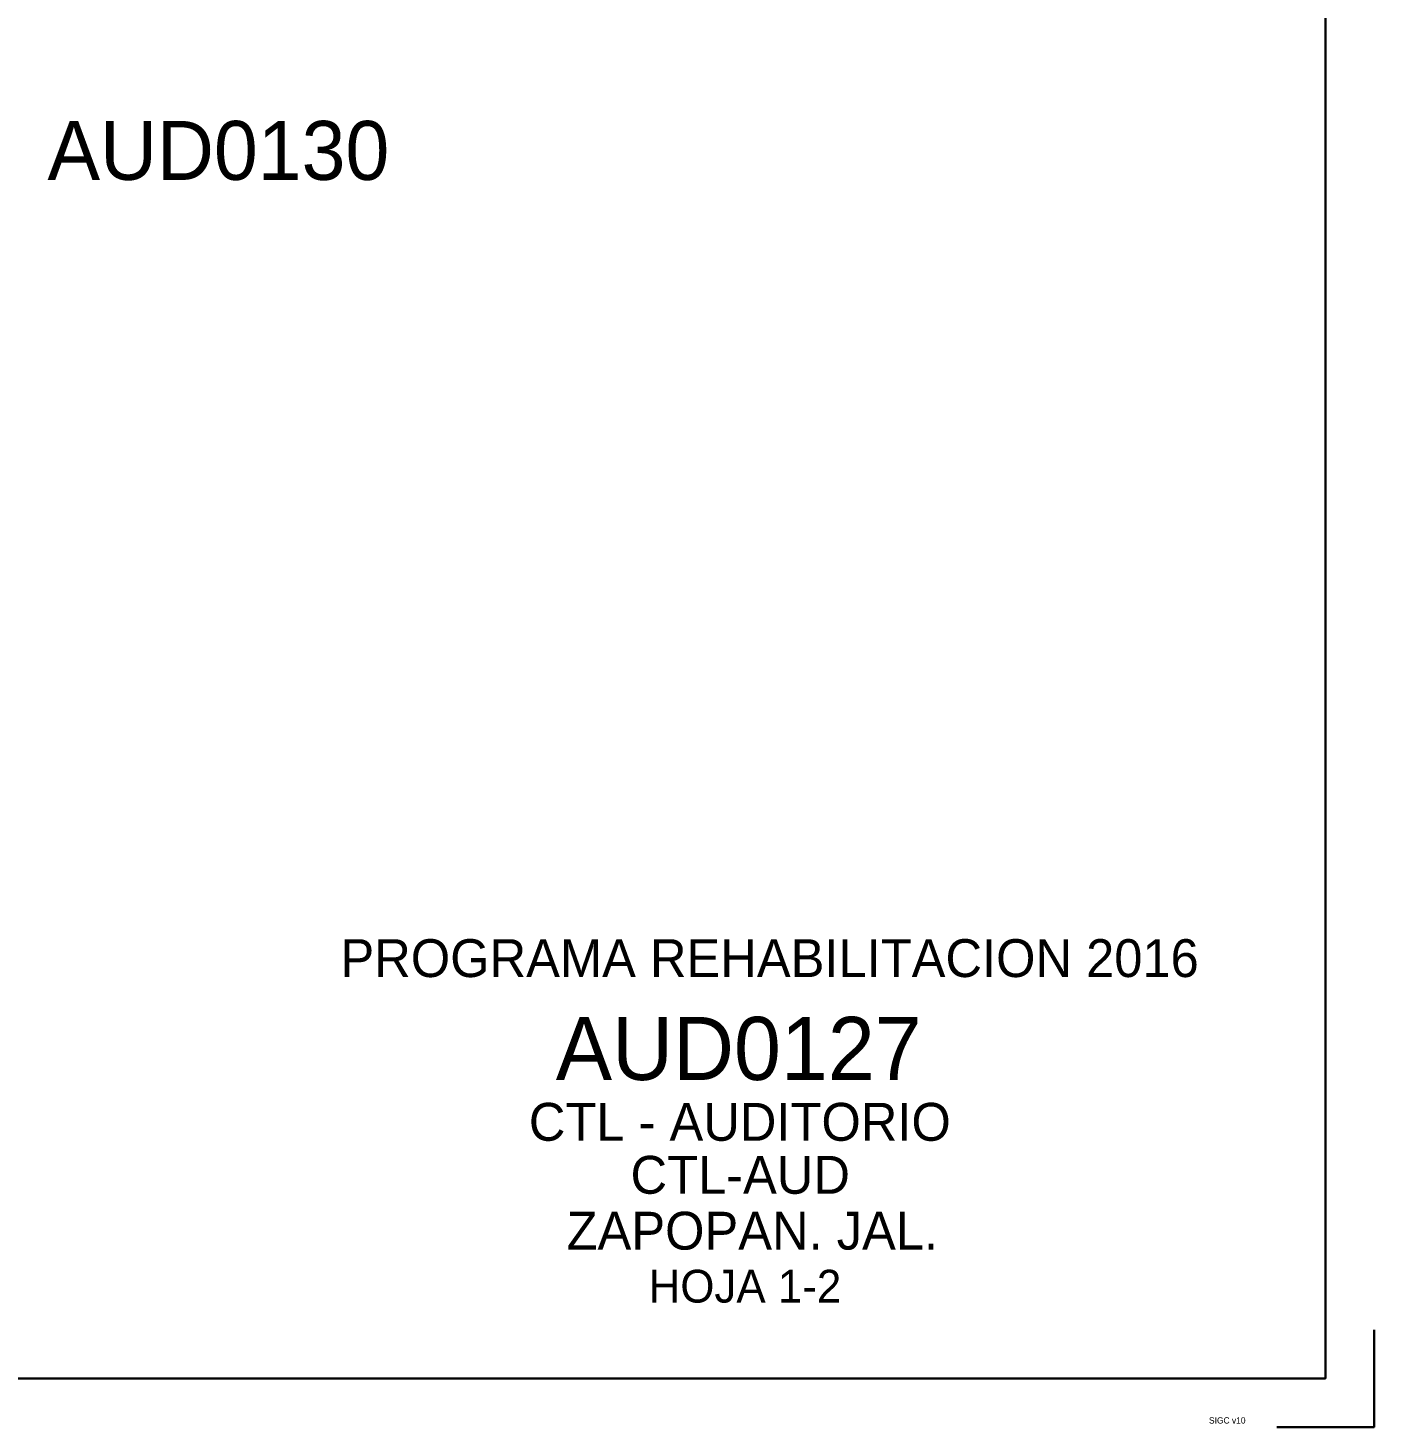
# Model space of a CAD drawing. Header units: millimetres. Extents: x 1234 to 13465, y -4218 to 5585.
# Drawn here: x 6259 to 7418, y 906 to 2110 of the extents above; entities that cross this region are included whole.
import ezdxf

# ---------------------------------------------------------------- set-up
doc = ezdxf.new("R2010")
doc.units = ezdxf.units.MM
doc.linetypes.add('TLSIGC_007', pattern=[28, 10, -1, 10, -1, 2, -1, 2, -1])
for name, color, linetype, lineweight in [('CABLE PROYECTADO SUBTERRANEO  PRINCIPAL', 1, 'Continuous', 80), ('CENTRAL', 6, 'Continuous', 5), ('DISTRITO', 42, 'TLSIGC_007', 60), ('MARCOS CONSTRUCCION', 250, 'Continuous', 30), ('POBLACIONES CHICAS', 132, 'Continuous', 20), ('REGISTRO AUXILIAR DISTRITO', 253, 'Continuous', 9)]:
    doc.layers.add(name, color=color, linetype=linetype, lineweight=lineweight)

msp = doc.modelspace()

# ---------------------------------------------------------------- linework, layer by layer
at = {"layer": 'MARCOS CONSTRUCCION'}
for points in [[(1359.5, 3245.7), (1359.5, 5543.6), (7375.7, 5543.6), (7375.7, 947.8), (1275.9, 947.8), (1275.9, 3245.7), (1443, 3245.7), (1443, 947.8), (1443, 1073.1), (3030.6, 1073.1), (3030.6, 947.8)], [(7334, 906), (7417.5, 906), (7417.5, 989.6)]]:
    msp.add_lwpolyline(points, dxfattribs=at)

# ---------------------------------------------------------------- texts
at = {"layer": 'CABLE PROYECTADO SUBTERRANEO  PRINCIPAL'}
msp.add_text('PROGRAMA REHABILITACION 2016', height=32.588, dxfattribs=at).set_placement((6528.1, 1293.3))
at = {"layer": 'CENTRAL'}
for s, height, p in [('CTL - AUDITORIO', 32.588, (6690.2, 1152.4)), ('CTL-AUD', 32.59, (6777.7, 1106.8))]:
    msp.add_text(s, height=height, dxfattribs=at).set_placement(p)
at = {"layer": 'DISTRITO'}
for s, height, p in [('AUD0130', 50.73, (6276, 1979.4)), ('AUD0127', 54.31, (6713.4, 1204.7))]:
    msp.add_text(s, height=height, dxfattribs=at).set_placement(p)
at = {"layer": 'MARCOS CONSTRUCCION'}
msp.add_text('HOJA 1-2', height=28.24, dxfattribs=at).set_placement((6793.3, 1013.1))
at = {"layer": 'POBLACIONES CHICAS'}
msp.add_text('ZAPOPAN. JAL.', height=32.588, dxfattribs=at).set_placement((6722.7, 1058.7))
at = {"layer": 'REGISTRO AUXILIAR DISTRITO'}
msp.add_text('SIGC v10', height=5.43, dxfattribs=at).set_placement((7275.5, 909))

doc.saveas('drawing.dxf')
